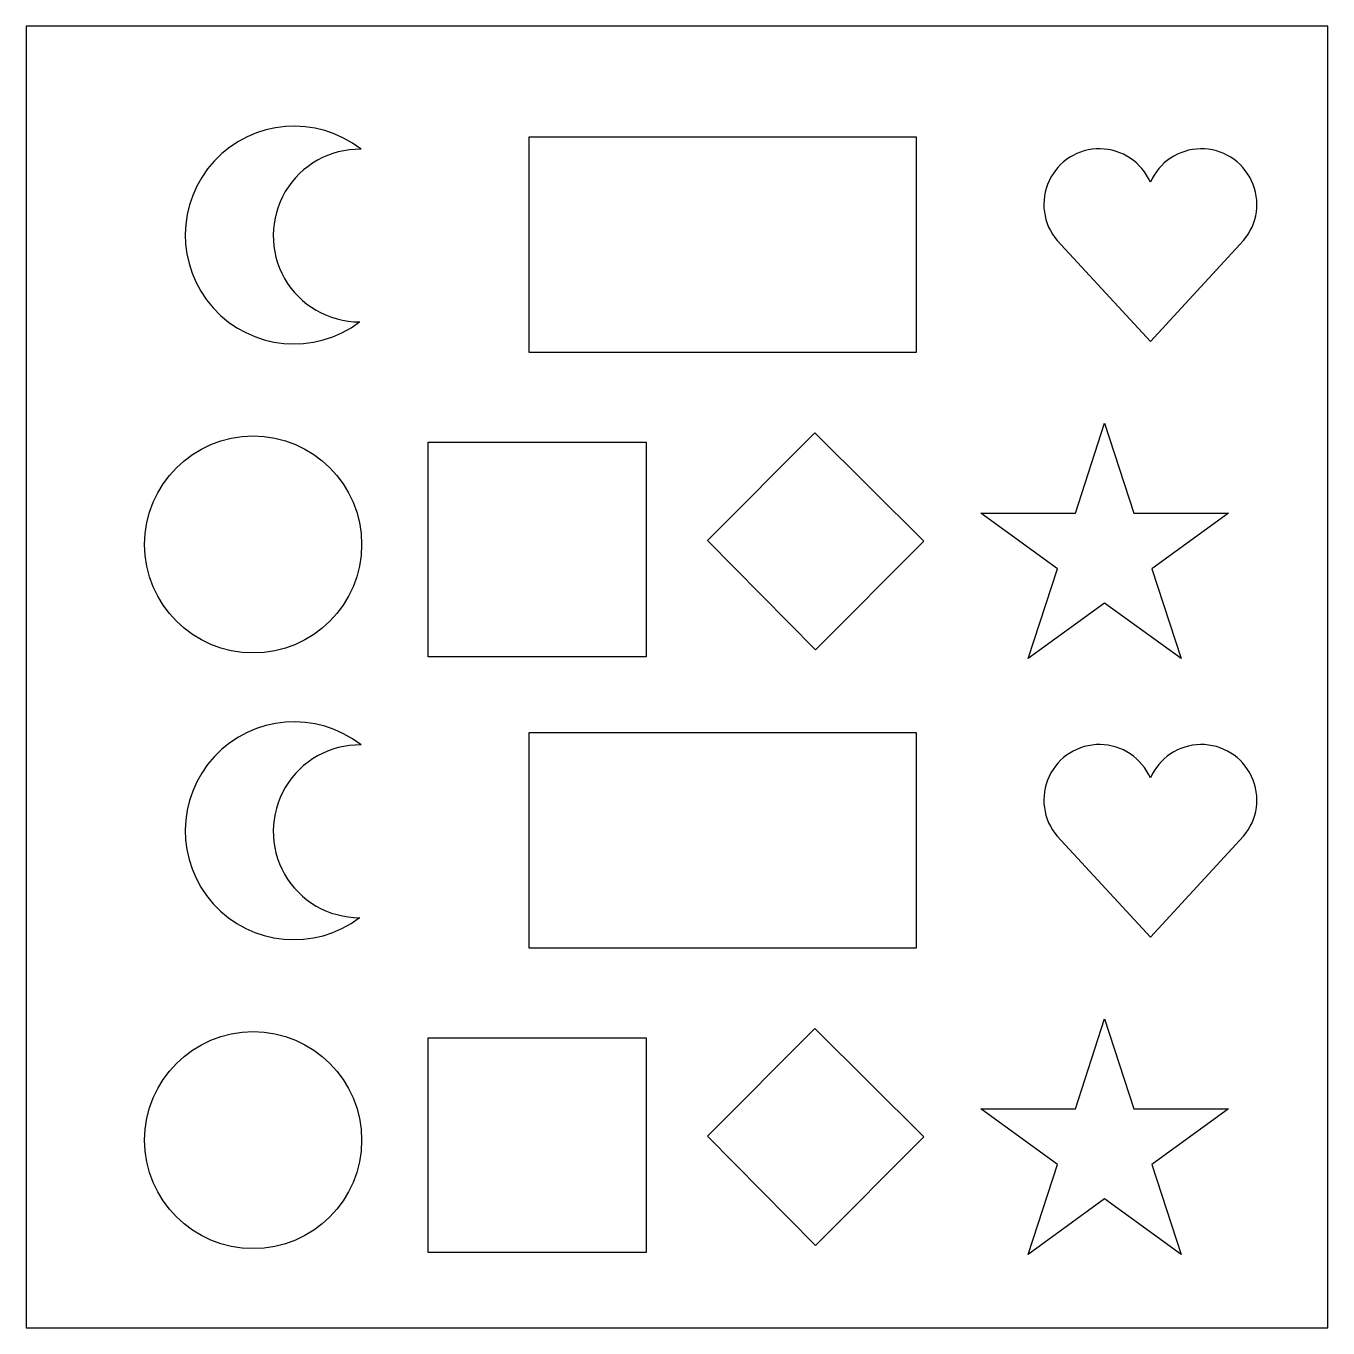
# Model space of a CAD drawing. Header units: inches. Extents: x -12.7 to 17.3, y -22.9 to 7.1.
import ezdxf

# ---------------------------------------------------------------- set-up
doc = ezdxf.new("R2010")
doc.units = ezdxf.units.IN
doc.header["$MEASUREMENT"] = 0

msp = doc.modelspace()

# ---------------------------------------------------------------- linework, layer by layer
for p, q in [((13.158, -0.172), (11.012, 2.156)), ((13.158, -0.172), (15.304, 2.156)), ((11.432, -4.124), (12.105, -2.051)), ((12.105, -2.051), (12.779, -4.124)), ((2.95, -4.753), (5.429, -2.276)), ((5.429, -2.276), (7.935, -4.771)), ((11.015, -5.405), (9.252, -4.124)), ((9.252, -4.124), (11.432, -4.124)), ((12.779, -4.124), (14.958, -4.124)), ((14.958, -4.124), (13.195, -5.405)), ((5.443, -7.273), (2.95, -4.753)), ((7.935, -4.771), (5.443, -7.273)), ((10.342, -7.478), (11.015, -5.405)), ((13.195, -5.405), (13.869, -7.478)), ((12.105, -6.197), (10.342, -7.478)), ((13.869, -7.478), (12.105, -6.197)), ((13.158, -13.899), (11.012, -11.571)), ((13.158, -13.899), (15.304, -11.571)), ((11.432, -17.851), (12.105, -15.778)), ((12.105, -15.778), (12.779, -17.851)), ((2.95, -18.48), (5.429, -16.003)), ((5.429, -16.003), (7.935, -18.498)), ((11.015, -19.132), (9.252, -17.851)), ((9.252, -17.851), (11.432, -17.851)), ((12.779, -17.851), (14.958, -17.851)), ((14.958, -17.851), (13.195, -19.132)), ((5.443, -21), (2.95, -18.48)), ((7.935, -18.498), (5.443, -21)), ((10.342, -21.205), (11.015, -19.132)), ((13.195, -19.132), (13.869, -21.205)), ((12.105, -19.923), (10.342, -21.205)), ((13.869, -21.205), (12.105, -19.923))]:
    msp.add_line(p, q)
for points in [[(-12.749, -22.901), (17.251, -22.901), (17.251, 7.099), (-12.749, 7.099)], [(-1.155, 4.544), (7.765, 4.544), (7.765, -0.421), (-1.155, -0.421)], [(-3.485, -2.487), (1.538, -2.487), (1.538, -7.436), (-3.485, -7.436)], [(-1.155, -9.182), (7.765, -9.182), (7.765, -14.148), (-1.155, -14.148)], [(-3.485, -16.214), (1.538, -16.214), (1.538, -21.163), (-3.485, -21.163)]]:
    msp.add_lwpolyline(points, close=True)
for centre in [(-7.517, -4.847), (-7.517, -18.573)]:
    msp.add_circle(centre, 2.5)
for centre, radius, start, end in [((-6.573, 2.282), 2.508, 52.0522, 307.0589), ((-5.063, 2.27), 1.99, 89.0684, 270.0427), ((11.984, 2.989), 1.28, 23.4908, 220.6252), ((14.332, 2.989), 1.28, 319.3748, 156.5092), ((-6.573, -11.445), 2.508, 52.0522, 307.0589), ((-5.063, -11.457), 1.99, 89.0684, 270.0427), ((11.984, -10.738), 1.28, 23.4908, 220.6252), ((14.332, -10.738), 1.28, 319.3748, 156.5092)]:
    msp.add_arc(centre, radius, start, end)

doc.saveas('drawing.dxf')
